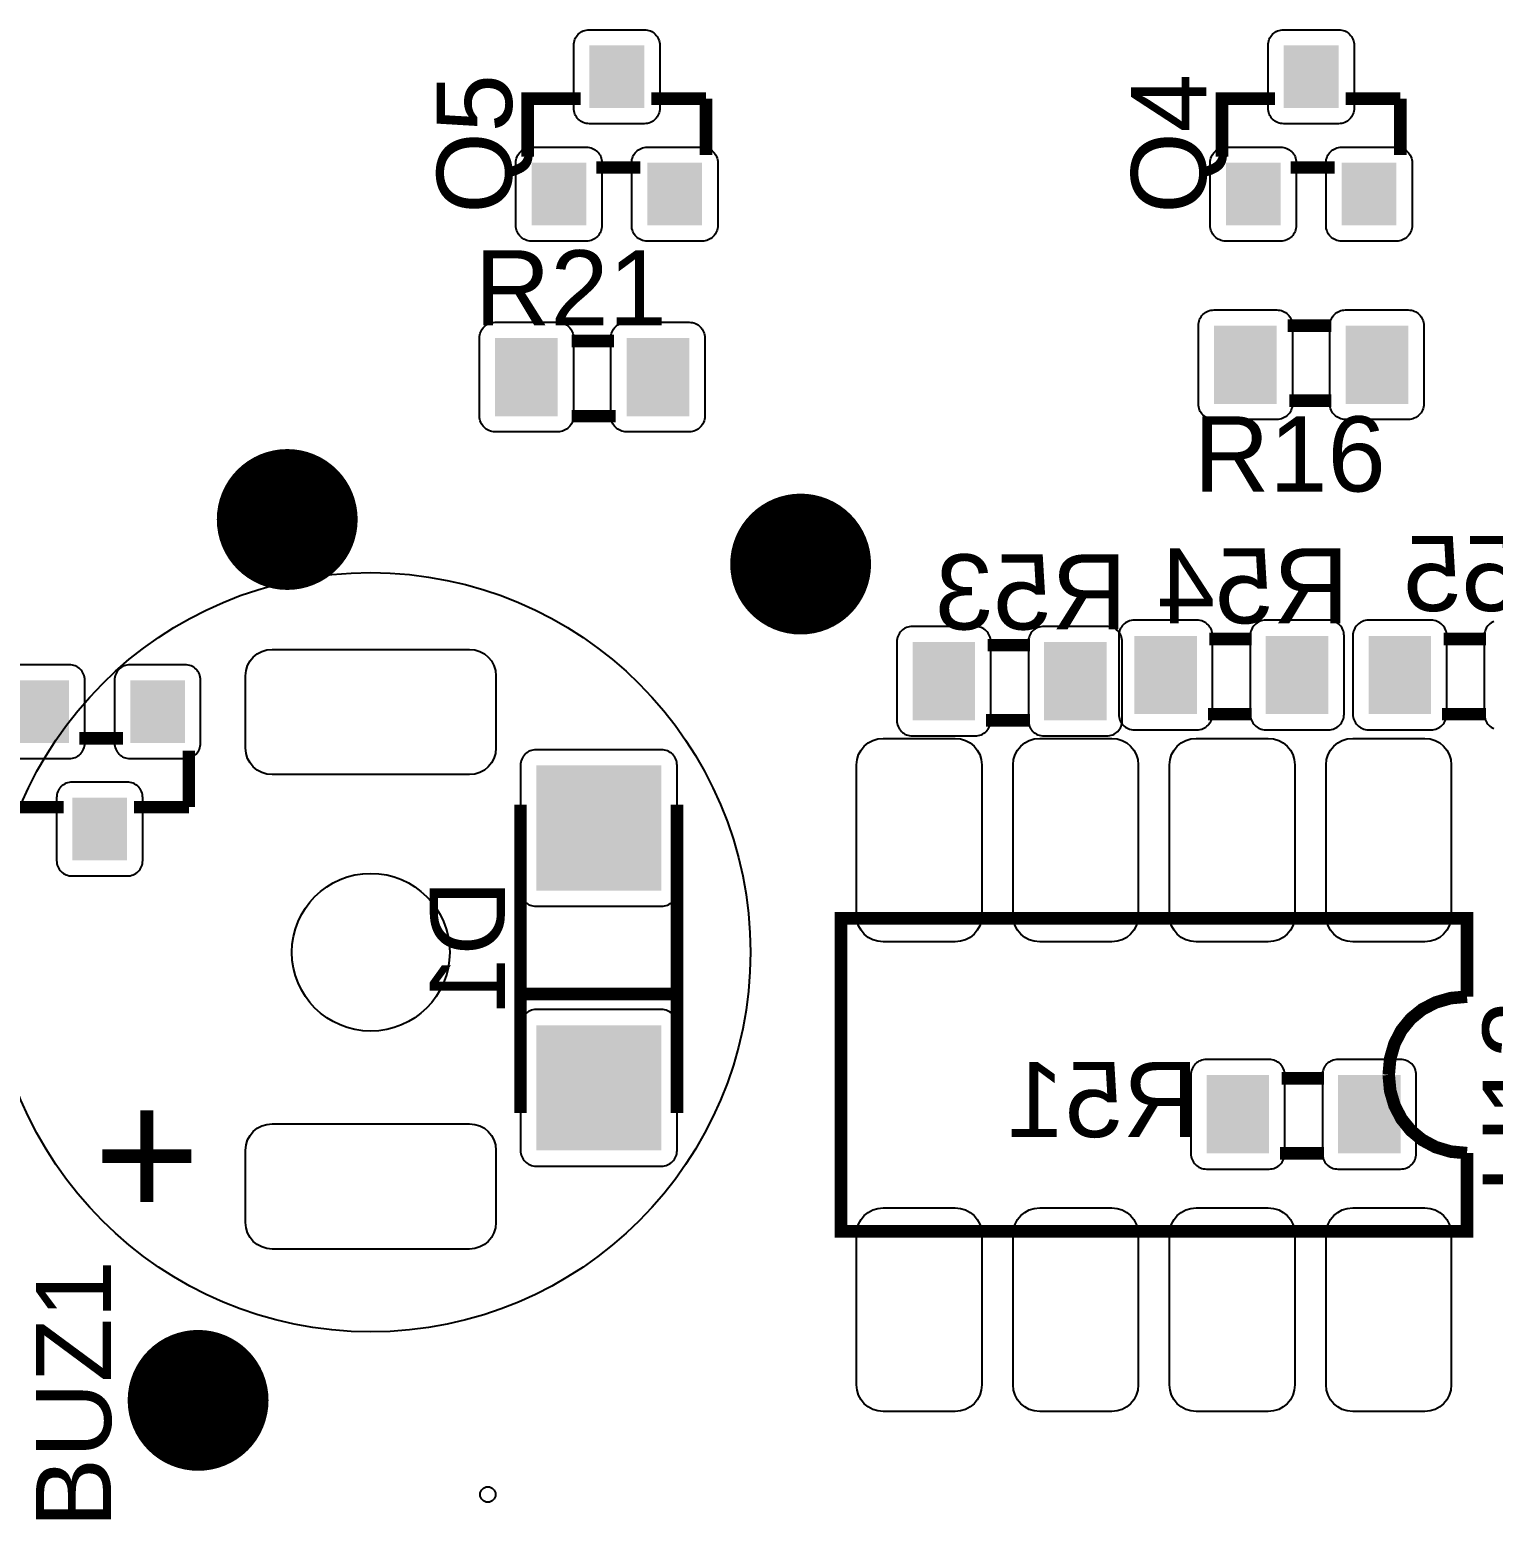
# Model space of a CAD drawing. Header units: inches. Extents: x -2.29 to 2.29, y -2.44 to 2.44.
# Drawn here: x 0.715 to 1.65, y -0.173 to 0.778 of the extents above; entities that cross this region are included whole.
import ezdxf

# ---------------------------------------------------------------- set-up
doc = ezdxf.new("R2010")
doc.units = ezdxf.units.IN
doc.layers.get('0').update_dxf_attribs({"linetype": 'CONTINUOUS'})

# ---------------------------------------------------------------- blocks, each defined once
blk = doc.blocks.new('RPAD')
blk.add_trace([(-0.5, -0.5), (-0.5, 0.5), (0.5, -0.5), (0.5, 0.5)])
blk = doc.blocks.new('EPAD')
at = {"const_width": 0.5}
blk.add_lwpolyline([(-0.25, 0, 1), (0.25, 0, 1)], format="xyb", close=True, dxfattribs=at)

msp = doc.modelspace()

# ---------------------------------------------------------------- linework, layer by layer
for points in [[(1.107768, 0.718374), (1.072768, 0.718374), (1.071728, 0.718424), (1.070723, 0.718573), (1.069756, 0.718815), (1.068832, 0.719146), (1.067956, 0.71956), (1.067132, 0.720055), (1.066364, 0.720624), (1.065658, 0.721265), (1.065018, 0.721971), (1.064449, 0.722738), (1.063954, 0.723562), (1.063539, 0.724439), (1.063209, 0.725363), (1.062967, 0.72633), (1.062818, 0.727335), (1.062768, 0.728374), (1.062768, 0.768374), (1.062818, 0.769413), (1.062967, 0.770419), (1.063209, 0.771385), (1.063539, 0.772309), (1.063954, 0.773186), (1.064449, 0.77401), (1.065018, 0.774777), (1.065658, 0.775483), (1.066364, 0.776124), (1.067132, 0.776693), (1.067956, 0.777188), (1.068832, 0.777602), (1.069756, 0.777933), (1.070723, 0.778175), (1.071728, 0.778324), (1.072768, 0.778374), (1.107768, 0.778374), (1.108807, 0.778324), (1.109812, 0.778175), (1.110779, 0.777933), (1.111703, 0.777602), (1.11258, 0.777188), (1.113404, 0.776693), (1.114171, 0.776124), (1.114877, 0.775483), (1.115517, 0.774777), (1.116087, 0.77401), (1.116581, 0.773186), (1.116996, 0.772309), (1.117327, 0.771385), (1.117569, 0.770419), (1.117717, 0.769413), (1.117768, 0.768374), (1.117768, 0.728374), (1.117717, 0.727335), (1.117569, 0.72633), (1.117327, 0.725363), (1.116996, 0.724439), (1.116581, 0.723562), (1.116087, 0.722738), (1.115517, 0.721971), (1.114877, 0.721265), (1.114171, 0.720624), (1.113404, 0.720055), (1.11258, 0.71956), (1.111703, 0.719146), (1.110779, 0.718815), (1.109812, 0.718573), (1.108807, 0.718424), (1.107768, 0.718374)], [(1.551398, 0.718374), (1.516398, 0.718374), (1.515358, 0.718424), (1.514353, 0.718573), (1.513386, 0.718815), (1.512462, 0.719146), (1.511586, 0.71956), (1.510762, 0.720055), (1.509994, 0.720624), (1.509288, 0.721265), (1.508648, 0.721971), (1.508079, 0.722738), (1.507584, 0.723562), (1.507169, 0.724439), (1.506839, 0.725363), (1.506596, 0.72633), (1.506448, 0.727335), (1.506398, 0.728374), (1.506398, 0.768374), (1.506448, 0.769413), (1.506596, 0.770419), (1.506839, 0.771385), (1.507169, 0.772309), (1.507584, 0.773186), (1.508079, 0.77401), (1.508648, 0.774777), (1.509288, 0.775483), (1.509994, 0.776124), (1.510762, 0.776693), (1.511586, 0.777188), (1.512462, 0.777602), (1.513386, 0.777933), (1.514353, 0.778175), (1.515358, 0.778324), (1.516398, 0.778374), (1.551398, 0.778374), (1.552437, 0.778324), (1.553442, 0.778175), (1.554409, 0.777933), (1.555333, 0.777602), (1.556209, 0.777188), (1.557033, 0.776693), (1.557801, 0.776124), (1.558507, 0.775483), (1.559147, 0.774777), (1.559717, 0.77401), (1.560211, 0.773186), (1.560626, 0.772309), (1.560957, 0.771385), (1.561199, 0.770419), (1.561347, 0.769413), (1.561398, 0.768374), (1.561398, 0.728374), (1.561347, 0.727335), (1.561199, 0.72633), (1.560957, 0.725363), (1.560626, 0.724439), (1.560211, 0.723562), (1.559717, 0.722738), (1.559147, 0.721971), (1.558507, 0.721265), (1.557801, 0.720624), (1.557033, 0.720055), (1.556209, 0.71956), (1.555333, 0.719146), (1.554409, 0.718815), (1.553442, 0.718573), (1.552437, 0.718424), (1.551398, 0.718374)], [(1.070768, 0.643374), (1.035768, 0.643374), (1.034728, 0.643424), (1.033723, 0.643573), (1.032756, 0.643815), (1.031832, 0.644146), (1.030956, 0.64456), (1.030132, 0.645055), (1.029364, 0.645624), (1.028658, 0.646265), (1.028018, 0.646971), (1.027449, 0.647738), (1.026954, 0.648562), (1.026539, 0.649439), (1.026209, 0.650363), (1.025967, 0.65133), (1.025818, 0.652335), (1.025768, 0.653374), (1.025768, 0.693374), (1.025818, 0.694413), (1.025967, 0.695419), (1.026209, 0.696385), (1.026539, 0.697309), (1.026954, 0.698186), (1.027449, 0.69901), (1.028018, 0.699777), (1.028658, 0.700483), (1.029364, 0.701124), (1.030132, 0.701693), (1.030956, 0.702188), (1.031832, 0.702602), (1.032756, 0.702933), (1.033723, 0.703175), (1.034728, 0.703324), (1.035768, 0.703374), (1.070768, 0.703374), (1.071807, 0.703324), (1.072812, 0.703175), (1.073779, 0.702933), (1.074703, 0.702602), (1.07558, 0.702188), (1.076404, 0.701693), (1.077171, 0.701124), (1.077877, 0.700483), (1.078517, 0.699777), (1.079087, 0.69901), (1.079581, 0.698186), (1.079996, 0.697309), (1.080327, 0.696385), (1.080569, 0.695419), (1.080717, 0.694413), (1.080768, 0.693374), (1.080768, 0.653374), (1.080717, 0.652335), (1.080569, 0.65133), (1.080327, 0.650363), (1.079996, 0.649439), (1.079581, 0.648562), (1.079087, 0.647738), (1.078517, 0.646971), (1.077877, 0.646265), (1.077171, 0.645624), (1.076404, 0.645055), (1.07558, 0.64456), (1.074703, 0.644146), (1.073779, 0.643815), (1.072812, 0.643573), (1.071807, 0.643424), (1.070768, 0.643374)], [(1.144768, 0.643374), (1.109768, 0.643374), (1.108728, 0.643424), (1.107723, 0.643573), (1.106756, 0.643815), (1.105832, 0.644146), (1.104956, 0.64456), (1.104132, 0.645055), (1.103364, 0.645624), (1.102658, 0.646265), (1.102018, 0.646971), (1.101449, 0.647738), (1.100954, 0.648562), (1.100539, 0.649439), (1.100209, 0.650363), (1.099967, 0.65133), (1.099818, 0.652335), (1.099768, 0.653374), (1.099768, 0.693374), (1.099818, 0.694413), (1.099967, 0.695419), (1.100209, 0.696385), (1.100539, 0.697309), (1.100954, 0.698186), (1.101449, 0.69901), (1.102018, 0.699777), (1.102658, 0.700483), (1.103364, 0.701124), (1.104132, 0.701693), (1.104956, 0.702188), (1.105832, 0.702602), (1.106756, 0.702933), (1.107723, 0.703175), (1.108728, 0.703324), (1.109768, 0.703374), (1.144768, 0.703374), (1.145807, 0.703324), (1.146812, 0.703175), (1.147779, 0.702933), (1.148703, 0.702602), (1.14958, 0.702188), (1.150404, 0.701693), (1.151171, 0.701124), (1.151877, 0.700483), (1.152517, 0.699777), (1.153087, 0.69901), (1.153581, 0.698186), (1.153996, 0.697309), (1.154327, 0.696385), (1.154569, 0.695419), (1.154717, 0.694413), (1.154768, 0.693374), (1.154768, 0.653374), (1.154717, 0.652335), (1.154569, 0.65133), (1.154327, 0.650363), (1.153996, 0.649439), (1.153581, 0.648562), (1.153087, 0.647738), (1.152517, 0.646971), (1.151877, 0.646265), (1.151171, 0.645624), (1.150404, 0.645055), (1.14958, 0.64456), (1.148703, 0.644146), (1.147779, 0.643815), (1.146812, 0.643573), (1.145807, 0.643424), (1.144768, 0.643374)], [(1.514398, 0.643374), (1.479398, 0.643374), (1.478358, 0.643424), (1.477353, 0.643573), (1.476386, 0.643815), (1.475462, 0.644146), (1.474586, 0.64456), (1.473762, 0.645055), (1.472994, 0.645624), (1.472288, 0.646265), (1.471648, 0.646971), (1.471079, 0.647738), (1.470584, 0.648562), (1.470169, 0.649439), (1.469839, 0.650363), (1.469596, 0.65133), (1.469448, 0.652335), (1.469398, 0.653374), (1.469398, 0.693374), (1.469448, 0.694413), (1.469596, 0.695419), (1.469839, 0.696385), (1.470169, 0.697309), (1.470584, 0.698186), (1.471079, 0.69901), (1.471648, 0.699777), (1.472288, 0.700483), (1.472994, 0.701124), (1.473762, 0.701693), (1.474586, 0.702188), (1.475462, 0.702602), (1.476386, 0.702933), (1.477353, 0.703175), (1.478358, 0.703324), (1.479398, 0.703374), (1.514398, 0.703374), (1.515437, 0.703324), (1.516442, 0.703175), (1.517409, 0.702933), (1.518333, 0.702602), (1.519209, 0.702188), (1.520033, 0.701693), (1.520801, 0.701124), (1.521507, 0.700483), (1.522147, 0.699777), (1.522717, 0.69901), (1.523211, 0.698186), (1.523626, 0.697309), (1.523957, 0.696385), (1.524199, 0.695419), (1.524347, 0.694413), (1.524398, 0.693374), (1.524398, 0.653374), (1.524347, 0.652335), (1.524199, 0.65133), (1.523957, 0.650363), (1.523626, 0.649439), (1.523211, 0.648562), (1.522717, 0.647738), (1.522147, 0.646971), (1.521507, 0.646265), (1.520801, 0.645624), (1.520033, 0.645055), (1.519209, 0.64456), (1.518333, 0.644146), (1.517409, 0.643815), (1.516442, 0.643573), (1.515437, 0.643424), (1.514398, 0.643374)], [(1.588398, 0.643374), (1.553398, 0.643374), (1.552358, 0.643424), (1.551353, 0.643573), (1.550386, 0.643815), (1.549462, 0.644146), (1.548586, 0.64456), (1.547762, 0.645055), (1.546994, 0.645624), (1.546288, 0.646265), (1.545648, 0.646971), (1.545079, 0.647738), (1.544584, 0.648562), (1.544169, 0.649439), (1.543839, 0.650363), (1.543596, 0.65133), (1.543448, 0.652335), (1.543398, 0.653374), (1.543398, 0.693374), (1.543448, 0.694413), (1.543596, 0.695419), (1.543839, 0.696385), (1.544169, 0.697309), (1.544584, 0.698186), (1.545079, 0.69901), (1.545648, 0.699777), (1.546288, 0.700483), (1.546994, 0.701124), (1.547762, 0.701693), (1.548586, 0.702188), (1.549462, 0.702602), (1.550386, 0.702933), (1.551353, 0.703175), (1.552358, 0.703324), (1.553398, 0.703374), (1.588398, 0.703374), (1.589437, 0.703324), (1.590442, 0.703175), (1.591409, 0.702933), (1.592333, 0.702602), (1.593209, 0.702188), (1.594033, 0.701693), (1.594801, 0.701124), (1.595507, 0.700483), (1.596147, 0.699777), (1.596717, 0.69901), (1.597211, 0.698186), (1.597626, 0.697309), (1.597957, 0.696385), (1.598199, 0.695419), (1.598347, 0.694413), (1.598398, 0.693374), (1.598398, 0.653374), (1.598347, 0.652335), (1.598199, 0.65133), (1.597957, 0.650363), (1.597626, 0.649439), (1.597211, 0.648562), (1.596717, 0.647738), (1.596147, 0.646971), (1.595507, 0.646265), (1.594801, 0.645624), (1.594033, 0.645055), (1.593209, 0.64456), (1.592333, 0.644146), (1.591409, 0.643815), (1.590442, 0.643573), (1.589437, 0.643424), (1.588398, 0.643374)], [(1.01252, 0.5915), (1.05252, 0.5915), (1.053559, 0.59145), (1.054564, 0.591301), (1.055531, 0.591059), (1.056455, 0.590728), (1.057331, 0.590314), (1.058156, 0.589819), (1.058923, 0.58925), (1.059629, 0.588609), (1.060269, 0.587903), (1.060839, 0.587136), (1.061333, 0.586312), (1.061748, 0.585435), (1.062079, 0.584511), (1.062321, 0.583544), (1.062469, 0.582539), (1.06252, 0.5815), (1.06252, 0.5315), (1.062469, 0.530461), (1.062321, 0.529456), (1.062079, 0.528489), (1.061748, 0.527565), (1.061333, 0.526688), (1.060839, 0.525864), (1.060269, 0.525097), (1.059629, 0.524391), (1.058923, 0.52375), (1.058156, 0.523181), (1.057331, 0.522686), (1.056455, 0.522272), (1.055531, 0.521941), (1.054564, 0.521699), (1.053559, 0.52155), (1.05252, 0.5215), (1.01252, 0.5215), (1.01148, 0.52155), (1.010475, 0.521699), (1.009508, 0.521941), (1.008584, 0.522272), (1.007708, 0.522686), (1.006884, 0.523181), (1.006116, 0.52375), (1.00541, 0.524391), (1.00477, 0.525097), (1.004201, 0.525864), (1.003706, 0.526688), (1.003291, 0.527565), (1.002961, 0.528489), (1.002719, 0.529456), (1.00257, 0.530461), (1.00252, 0.5315), (1.00252, 0.5815), (1.00257, 0.582539), (1.002719, 0.583544), (1.002961, 0.584511), (1.003291, 0.585435), (1.003706, 0.586312), (1.004201, 0.587136), (1.00477, 0.587903), (1.00541, 0.588609), (1.006116, 0.58925), (1.006884, 0.589819), (1.007708, 0.590314), (1.008584, 0.590728), (1.009508, 0.591059), (1.010475, 0.591301), (1.01148, 0.59145), (1.01252, 0.5915)], [(1.09652, 0.5915), (1.13652, 0.5915), (1.137559, 0.59145), (1.138564, 0.591301), (1.139531, 0.591059), (1.140455, 0.590728), (1.141331, 0.590314), (1.142156, 0.589819), (1.142923, 0.58925), (1.143629, 0.588609), (1.144269, 0.587903), (1.144839, 0.587136), (1.145333, 0.586312), (1.145748, 0.585435), (1.146079, 0.584511), (1.146321, 0.583544), (1.146469, 0.582539), (1.14652, 0.5815), (1.14652, 0.5315), (1.146469, 0.530461), (1.146321, 0.529456), (1.146079, 0.528489), (1.145748, 0.527565), (1.145333, 0.526688), (1.144839, 0.525864), (1.144269, 0.525097), (1.143629, 0.524391), (1.142923, 0.52375), (1.142156, 0.523181), (1.141331, 0.522686), (1.140455, 0.522272), (1.139531, 0.521941), (1.138564, 0.521699), (1.137559, 0.52155), (1.13652, 0.5215), (1.09652, 0.5215), (1.09548, 0.52155), (1.094475, 0.521699), (1.093508, 0.521941), (1.092584, 0.522272), (1.091708, 0.522686), (1.090884, 0.523181), (1.090116, 0.52375), (1.08941, 0.524391), (1.08877, 0.525097), (1.088201, 0.525864), (1.087706, 0.526688), (1.087291, 0.527565), (1.086961, 0.528489), (1.086719, 0.529456), (1.08657, 0.530461), (1.08652, 0.5315), (1.08652, 0.5815), (1.08657, 0.582539), (1.086719, 0.583544), (1.086961, 0.584511), (1.087291, 0.585435), (1.087706, 0.586312), (1.088201, 0.587136), (1.08877, 0.587903), (1.08941, 0.588609), (1.090116, 0.58925), (1.090884, 0.589819), (1.091708, 0.590314), (1.092584, 0.590728), (1.093508, 0.591059), (1.094475, 0.591301), (1.09548, 0.59145), (1.09652, 0.5915)], [(1.511898, 0.529374), (1.471898, 0.529374), (1.470858, 0.529424), (1.469853, 0.529573), (1.468886, 0.529815), (1.467962, 0.530146), (1.467086, 0.53056), (1.466262, 0.531055), (1.465494, 0.531624), (1.464788, 0.532265), (1.464148, 0.532971), (1.463579, 0.533738), (1.463084, 0.534562), (1.462669, 0.535439), (1.462339, 0.536363), (1.462096, 0.53733), (1.461948, 0.538335), (1.461898, 0.539374), (1.461898, 0.589374), (1.461948, 0.590413), (1.462096, 0.591419), (1.462339, 0.592385), (1.462669, 0.593309), (1.463084, 0.594186), (1.463579, 0.59501), (1.464148, 0.595777), (1.464788, 0.596483), (1.465494, 0.597124), (1.466262, 0.597693), (1.467086, 0.598188), (1.467962, 0.598602), (1.468886, 0.598933), (1.469853, 0.599175), (1.470858, 0.599324), (1.471898, 0.599374), (1.511898, 0.599374), (1.512937, 0.599324), (1.513942, 0.599175), (1.514909, 0.598933), (1.515833, 0.598602), (1.516709, 0.598188), (1.517533, 0.597693), (1.518301, 0.597124), (1.519007, 0.596483), (1.519647, 0.595777), (1.520217, 0.59501), (1.520711, 0.594186), (1.521126, 0.593309), (1.521457, 0.592385), (1.521699, 0.591419), (1.521847, 0.590413), (1.521898, 0.589374), (1.521898, 0.539374), (1.521847, 0.538335), (1.521699, 0.53733), (1.521457, 0.536363), (1.521126, 0.535439), (1.520711, 0.534562), (1.520217, 0.533738), (1.519647, 0.532971), (1.519007, 0.532265), (1.518301, 0.531624), (1.517533, 0.531055), (1.516709, 0.53056), (1.515833, 0.530146), (1.514909, 0.529815), (1.513942, 0.529573), (1.512937, 0.529424), (1.511898, 0.529374)], [(1.595898, 0.529374), (1.555898, 0.529374), (1.554858, 0.529424), (1.553853, 0.529573), (1.552886, 0.529815), (1.551962, 0.530146), (1.551086, 0.53056), (1.550262, 0.531055), (1.549494, 0.531624), (1.548788, 0.532265), (1.548148, 0.532971), (1.547579, 0.533738), (1.547084, 0.534562), (1.546669, 0.535439), (1.546339, 0.536363), (1.546096, 0.53733), (1.545948, 0.538335), (1.545898, 0.539374), (1.545898, 0.589374), (1.545948, 0.590413), (1.546096, 0.591419), (1.546339, 0.592385), (1.546669, 0.593309), (1.547084, 0.594186), (1.547579, 0.59501), (1.548148, 0.595777), (1.548788, 0.596483), (1.549494, 0.597124), (1.550262, 0.597693), (1.551086, 0.598188), (1.551962, 0.598602), (1.552886, 0.598933), (1.553853, 0.599175), (1.554858, 0.599324), (1.555898, 0.599374), (1.595898, 0.599374), (1.596937, 0.599324), (1.597942, 0.599175), (1.598909, 0.598933), (1.599833, 0.598602), (1.600709, 0.598188), (1.601533, 0.597693), (1.602301, 0.597124), (1.603007, 0.596483), (1.603647, 0.595777), (1.604217, 0.59501), (1.604711, 0.594186), (1.605126, 0.593309), (1.605457, 0.592385), (1.605699, 0.591419), (1.605847, 0.590413), (1.605898, 0.589374), (1.605898, 0.539374), (1.605847, 0.538335), (1.605699, 0.53733), (1.605457, 0.536363), (1.605126, 0.535439), (1.604711, 0.534562), (1.604217, 0.533738), (1.603647, 0.532971), (1.603007, 0.532265), (1.602301, 0.531624), (1.601533, 0.531055), (1.600709, 0.53056), (1.599833, 0.530146), (1.598909, 0.529815), (1.597942, 0.529573), (1.596937, 0.529424), (1.595898, 0.529374)], [(1.460945, 0.401142), (1.420945, 0.401142), (1.419906, 0.401091), (1.4189, 0.400943), (1.417933, 0.400701), (1.417009, 0.40037), (1.416133, 0.399956), (1.415309, 0.399461), (1.414541, 0.398891), (1.413835, 0.398251), (1.413195, 0.397545), (1.412626, 0.396778), (1.412131, 0.395954), (1.411717, 0.395077), (1.411386, 0.394153), (1.411144, 0.393186), (1.410995, 0.392181), (1.410945, 0.391142), (1.410945, 0.341142), (1.410995, 0.340102), (1.411144, 0.339097), (1.411386, 0.33813), (1.411717, 0.337206), (1.412131, 0.33633), (1.412626, 0.335506), (1.413195, 0.334739), (1.413835, 0.334032), (1.414541, 0.333392), (1.415309, 0.332823), (1.416133, 0.332328), (1.417009, 0.331913), (1.417933, 0.331583), (1.4189, 0.331341), (1.419906, 0.331192), (1.420945, 0.331142), (1.460945, 0.331142), (1.461984, 0.331192), (1.462989, 0.331341), (1.463956, 0.331583), (1.46488, 0.331913), (1.465757, 0.332328), (1.466581, 0.332823), (1.467348, 0.333392), (1.468054, 0.334032), (1.468694, 0.334739), (1.469264, 0.335506), (1.469758, 0.33633), (1.470173, 0.337206), (1.470504, 0.33813), (1.470746, 0.339097), (1.470894, 0.340102), (1.470945, 0.341142), (1.470945, 0.391142), (1.470894, 0.392181), (1.470746, 0.393186), (1.470504, 0.394153), (1.470173, 0.395077), (1.469758, 0.395954), (1.469264, 0.396778), (1.468694, 0.397545), (1.468054, 0.398251), (1.467348, 0.398891), (1.466581, 0.399461), (1.465757, 0.399956), (1.46488, 0.40037), (1.463956, 0.400701), (1.462989, 0.400943), (1.461984, 0.401091), (1.460945, 0.401142)], [(1.544945, 0.401142), (1.504945, 0.401142), (1.503906, 0.401091), (1.5029, 0.400943), (1.501933, 0.400701), (1.501009, 0.40037), (1.500133, 0.399956), (1.499309, 0.399461), (1.498541, 0.398891), (1.497835, 0.398251), (1.497195, 0.397545), (1.496626, 0.396778), (1.496131, 0.395954), (1.495717, 0.395077), (1.495386, 0.394153), (1.495144, 0.393186), (1.494995, 0.392181), (1.494945, 0.391142), (1.494945, 0.341142), (1.494995, 0.340102), (1.495144, 0.339097), (1.495386, 0.33813), (1.495717, 0.337206), (1.496131, 0.33633), (1.496626, 0.335506), (1.497195, 0.334739), (1.497835, 0.334032), (1.498541, 0.333392), (1.499309, 0.332823), (1.500133, 0.332328), (1.501009, 0.331913), (1.501933, 0.331583), (1.5029, 0.331341), (1.503906, 0.331192), (1.504945, 0.331142), (1.544945, 0.331142), (1.545984, 0.331192), (1.546989, 0.331341), (1.547956, 0.331583), (1.54888, 0.331913), (1.549757, 0.332328), (1.550581, 0.332823), (1.551348, 0.333392), (1.552054, 0.334032), (1.552694, 0.334739), (1.553264, 0.335506), (1.553758, 0.33633), (1.554173, 0.337206), (1.554504, 0.33813), (1.554746, 0.339097), (1.554894, 0.340102), (1.554945, 0.341142), (1.554945, 0.391142), (1.554894, 0.392181), (1.554746, 0.393186), (1.554504, 0.394153), (1.554173, 0.395077), (1.553758, 0.395954), (1.553264, 0.396778), (1.552694, 0.397545), (1.552054, 0.398251), (1.551348, 0.398891), (1.550581, 0.399461), (1.549757, 0.399956), (1.54888, 0.40037), (1.547956, 0.400701), (1.546989, 0.400943), (1.545984, 0.401091), (1.544945, 0.401142)], [(1.610551, 0.401142), (1.570551, 0.401142), (1.569512, 0.401091), (1.568507, 0.400943), (1.56754, 0.400701), (1.566616, 0.40037), (1.565739, 0.399956), (1.564915, 0.399461), (1.564148, 0.398891), (1.563442, 0.398251), (1.562802, 0.397545), (1.562232, 0.396778), (1.561738, 0.395954), (1.561323, 0.395077), (1.560992, 0.394153), (1.56075, 0.393186), (1.560602, 0.392181), (1.560551, 0.391142), (1.560551, 0.341142), (1.560602, 0.340102), (1.56075, 0.339097), (1.560992, 0.33813), (1.561323, 0.337206), (1.561738, 0.33633), (1.562232, 0.335506), (1.562802, 0.334739), (1.563442, 0.334032), (1.564148, 0.333392), (1.564915, 0.332823), (1.565739, 0.332328), (1.566616, 0.331913), (1.56754, 0.331583), (1.568507, 0.331341), (1.569512, 0.331192), (1.570551, 0.331142), (1.610551, 0.331142), (1.611591, 0.331192), (1.612596, 0.331341), (1.613563, 0.331583), (1.614487, 0.331913), (1.615363, 0.332328), (1.616187, 0.332823), (1.616955, 0.333392), (1.617661, 0.334032), (1.618301, 0.334739), (1.61887, 0.335506), (1.619365, 0.33633), (1.61978, 0.337206), (1.62011, 0.33813), (1.620352, 0.339097), (1.620501, 0.340102), (1.620551, 0.341142), (1.620551, 0.391142), (1.620501, 0.392181), (1.620352, 0.393186), (1.62011, 0.394153), (1.61978, 0.395077), (1.619365, 0.395954), (1.61887, 0.396778), (1.618301, 0.397545), (1.617661, 0.398251), (1.616955, 0.398891), (1.616187, 0.399461), (1.615363, 0.399956), (1.614487, 0.40037), (1.613563, 0.400701), (1.612596, 0.400943), (1.611591, 0.401091), (1.610551, 0.401142)], [(1.319213, 0.397205), (1.279213, 0.397205), (1.278173, 0.397154), (1.277168, 0.397006), (1.276201, 0.396764), (1.275277, 0.396433), (1.274401, 0.396019), (1.273577, 0.395524), (1.272809, 0.394954), (1.272103, 0.394314), (1.271463, 0.393608), (1.270894, 0.392841), (1.270399, 0.392017), (1.269984, 0.39114), (1.269654, 0.390216), (1.269411, 0.389249), (1.269263, 0.388244), (1.269213, 0.387205), (1.269213, 0.337205), (1.269263, 0.336165), (1.269411, 0.33516), (1.269654, 0.334193), (1.269984, 0.333269), (1.270399, 0.332393), (1.270894, 0.331569), (1.271463, 0.330802), (1.272103, 0.330095), (1.272809, 0.329455), (1.273577, 0.328886), (1.274401, 0.328391), (1.275277, 0.327976), (1.276201, 0.327646), (1.277168, 0.327404), (1.278173, 0.327255), (1.279213, 0.327205), (1.319213, 0.327205), (1.320252, 0.327255), (1.321257, 0.327404), (1.322224, 0.327646), (1.323148, 0.327976), (1.324024, 0.328391), (1.324848, 0.328886), (1.325616, 0.329455), (1.326322, 0.330095), (1.326962, 0.330802), (1.327531, 0.331569), (1.328026, 0.332393), (1.328441, 0.333269), (1.328772, 0.334193), (1.329014, 0.33516), (1.329162, 0.336165), (1.329213, 0.337205), (1.329213, 0.387205), (1.329162, 0.388244), (1.329014, 0.389249), (1.328772, 0.390216), (1.328441, 0.39114), (1.328026, 0.392017), (1.327531, 0.392841), (1.326962, 0.393608), (1.326322, 0.394314), (1.325616, 0.394954), (1.324848, 0.395524), (1.324024, 0.396019), (1.323148, 0.396433), (1.322224, 0.396764), (1.321257, 0.397006), (1.320252, 0.397154), (1.319213, 0.397205)], [(1.403213, 0.397205), (1.363213, 0.397205), (1.362173, 0.397154), (1.361168, 0.397006), (1.360201, 0.396764), (1.359277, 0.396433), (1.358401, 0.396019), (1.357577, 0.395524), (1.356809, 0.394954), (1.356103, 0.394314), (1.355463, 0.393608), (1.354894, 0.392841), (1.354399, 0.392017), (1.353984, 0.39114), (1.353654, 0.390216), (1.353411, 0.389249), (1.353263, 0.388244), (1.353213, 0.387205), (1.353213, 0.337205), (1.353263, 0.336165), (1.353411, 0.33516), (1.353654, 0.334193), (1.353984, 0.333269), (1.354399, 0.332393), (1.354894, 0.331569), (1.355463, 0.330802), (1.356103, 0.330095), (1.356809, 0.329455), (1.357577, 0.328886), (1.358401, 0.328391), (1.359277, 0.327976), (1.360201, 0.327646), (1.361168, 0.327404), (1.362173, 0.327255), (1.363213, 0.327205), (1.403213, 0.327205), (1.404252, 0.327255), (1.405257, 0.327404), (1.406224, 0.327646), (1.407148, 0.327976), (1.408024, 0.328391), (1.408848, 0.328886), (1.409616, 0.329455), (1.410322, 0.330095), (1.410962, 0.330802), (1.411531, 0.331569), (1.412026, 0.332393), (1.412441, 0.333269), (1.412772, 0.334193), (1.413014, 0.33516), (1.413162, 0.336165), (1.413213, 0.337205), (1.413213, 0.387205), (1.413162, 0.388244), (1.413014, 0.389249), (1.412772, 0.390216), (1.412441, 0.39114), (1.412026, 0.392017), (1.411531, 0.392841), (1.410962, 0.393608), (1.410322, 0.394314), (1.409616, 0.394954), (1.408848, 0.395524), (1.408024, 0.396019), (1.407148, 0.396433), (1.406224, 0.396764), (1.405257, 0.397006), (1.404252, 0.397154), (1.403213, 0.397205)], [(0.853071, 0.31952), (0.853071, 0.36552), (0.853409, 0.368996), (0.854382, 0.37221), (0.855928, 0.375101), (0.857985, 0.377606), (0.86049, 0.379662), (0.863381, 0.381208), (0.866595, 0.382181), (0.870071, 0.38252), (0.996071, 0.38252), (0.999547, 0.382181), (1.002761, 0.381208), (1.005652, 0.379662), (1.008157, 0.377606), (1.010213, 0.375101), (1.011759, 0.37221), (1.012733, 0.368996), (1.013071, 0.36552), (1.013071, 0.31952), (1.012733, 0.316044), (1.011759, 0.31283), (1.010213, 0.309939), (1.008157, 0.307434), (1.005652, 0.305377), (1.002761, 0.303831), (0.999547, 0.302858), (0.996071, 0.30252), (0.870071, 0.30252), (0.866595, 0.302858), (0.863381, 0.303831), (0.86049, 0.305377), (0.857985, 0.307434), (0.855928, 0.309939), (0.854382, 0.31283), (0.853409, 0.316044), (0.853071, 0.31952)], [(0.814343, 0.372717), (0.779343, 0.372717), (0.778303, 0.372666), (0.777298, 0.372518), (0.776331, 0.372276), (0.775407, 0.371945), (0.774531, 0.37153), (0.773707, 0.371035), (0.772939, 0.370466), (0.772233, 0.369826), (0.771593, 0.36912), (0.771024, 0.368352), (0.770529, 0.367528), (0.770114, 0.366652), (0.769783, 0.365728), (0.769541, 0.364761), (0.769393, 0.363756), (0.769343, 0.362717), (0.769343, 0.322717), (0.769393, 0.321677), (0.769541, 0.320672), (0.769783, 0.319705), (0.770114, 0.318781), (0.770529, 0.317905), (0.771024, 0.317081), (0.771593, 0.316313), (0.772233, 0.315607), (0.772939, 0.314967), (0.773707, 0.314398), (0.774531, 0.313903), (0.775407, 0.313488), (0.776331, 0.313157), (0.777298, 0.312915), (0.778303, 0.312767), (0.779343, 0.312717), (0.814343, 0.312717), (0.815382, 0.312767), (0.816387, 0.312915), (0.817354, 0.313157), (0.818278, 0.313488), (0.819154, 0.313903), (0.819978, 0.314398), (0.820746, 0.314967), (0.821452, 0.315607), (0.822092, 0.316313), (0.822661, 0.317081), (0.823156, 0.317905), (0.823571, 0.318781), (0.823902, 0.319705), (0.824144, 0.320672), (0.824292, 0.321677), (0.824343, 0.322717), (0.824343, 0.362717), (0.824292, 0.363756), (0.824144, 0.364761), (0.823902, 0.365728), (0.823571, 0.366652), (0.823156, 0.367528), (0.822661, 0.368352), (0.822092, 0.36912), (0.821452, 0.369826), (0.820746, 0.370466), (0.819978, 0.371035), (0.819154, 0.37153), (0.818278, 0.371945), (0.817354, 0.372276), (0.816387, 0.372518), (0.815382, 0.372666), (0.814343, 0.372717)], [(1.306465, 0.19563), (1.260465, 0.19563), (1.256989, 0.195968), (1.253774, 0.196941), (1.250883, 0.198487), (1.248379, 0.200544), (1.246322, 0.203049), (1.244776, 0.20594), (1.243803, 0.209154), (1.243465, 0.21263), (1.243465, 0.30863), (1.243803, 0.312106), (1.244776, 0.31532), (1.246322, 0.318211), (1.248379, 0.320716), (1.250883, 0.322772), (1.253774, 0.324319), (1.256989, 0.325292), (1.260465, 0.32563), (1.306465, 0.32563), (1.309941, 0.325292), (1.313155, 0.324319), (1.316046, 0.322772), (1.31855, 0.320716), (1.320607, 0.318211), (1.322153, 0.31532), (1.323126, 0.312106), (1.323465, 0.30863), (1.323465, 0.21263), (1.323126, 0.209154), (1.322153, 0.20594), (1.320607, 0.203049), (1.31855, 0.200544), (1.316046, 0.198487), (1.313155, 0.196941), (1.309941, 0.195968), (1.306465, 0.19563)], [(1.406465, 0.19563), (1.360465, 0.19563), (1.356989, 0.195968), (1.353774, 0.196941), (1.350883, 0.198487), (1.348379, 0.200544), (1.346322, 0.203049), (1.344776, 0.20594), (1.343803, 0.209154), (1.343465, 0.21263), (1.343465, 0.30863), (1.343803, 0.312106), (1.344776, 0.31532), (1.346322, 0.318211), (1.348379, 0.320716), (1.350883, 0.322772), (1.353774, 0.324319), (1.356989, 0.325292), (1.360465, 0.32563), (1.406465, 0.32563), (1.409941, 0.325292), (1.413155, 0.324319), (1.416046, 0.322772), (1.41855, 0.320716), (1.420607, 0.318211), (1.422153, 0.31532), (1.423126, 0.312106), (1.423465, 0.30863), (1.423465, 0.21263), (1.423126, 0.209154), (1.422153, 0.20594), (1.420607, 0.203049), (1.41855, 0.200544), (1.416046, 0.198487), (1.413155, 0.196941), (1.409941, 0.195968), (1.406465, 0.19563)], [(1.506465, 0.19563), (1.460465, 0.19563), (1.456989, 0.195968), (1.453774, 0.196941), (1.450883, 0.198487), (1.448379, 0.200544), (1.446322, 0.203049), (1.444776, 0.20594), (1.443803, 0.209154), (1.443465, 0.21263), (1.443465, 0.30863), (1.443803, 0.312106), (1.444776, 0.31532), (1.446322, 0.318211), (1.448379, 0.320716), (1.450883, 0.322772), (1.453774, 0.324319), (1.456989, 0.325292), (1.460465, 0.32563), (1.506465, 0.32563), (1.509941, 0.325292), (1.513155, 0.324319), (1.516046, 0.322772), (1.51855, 0.320716), (1.520607, 0.318211), (1.522153, 0.31532), (1.523126, 0.312106), (1.523465, 0.30863), (1.523465, 0.21263), (1.523126, 0.209154), (1.522153, 0.20594), (1.520607, 0.203049), (1.51855, 0.200544), (1.516046, 0.198487), (1.513155, 0.196941), (1.509941, 0.195968), (1.506465, 0.19563)], [(1.606465, 0.19563), (1.560465, 0.19563), (1.556989, 0.195968), (1.553774, 0.196941), (1.550883, 0.198487), (1.548379, 0.200544), (1.546322, 0.203049), (1.544776, 0.20594), (1.543803, 0.209154), (1.543465, 0.21263), (1.543465, 0.30863), (1.543803, 0.312106), (1.544776, 0.31532), (1.546322, 0.318211), (1.548379, 0.320716), (1.550883, 0.322772), (1.553774, 0.324319), (1.556989, 0.325292), (1.560465, 0.32563), (1.606465, 0.32563), (1.609941, 0.325292), (1.613155, 0.324319), (1.616046, 0.322772), (1.61855, 0.320716), (1.620607, 0.318211), (1.622153, 0.31532), (1.623126, 0.312106), (1.623465, 0.30863), (1.623465, 0.21263), (1.623126, 0.209154), (1.622153, 0.20594), (1.620607, 0.203049), (1.61855, 0.200544), (1.616046, 0.198487), (1.613155, 0.196941), (1.609941, 0.195968), (1.606465, 0.19563)], [(1.02874, 0.308362), (1.02874, 0.228362), (1.028791, 0.227323), (1.028939, 0.226318), (1.029181, 0.225351), (1.029512, 0.224427), (1.029926, 0.22355), (1.030421, 0.222726), (1.030991, 0.221959), (1.031631, 0.221253), (1.032337, 0.220613), (1.033104, 0.220043), (1.033928, 0.219549), (1.034805, 0.219134), (1.035729, 0.218803), (1.036696, 0.218561), (1.037701, 0.218413), (1.03874, 0.218362), (1.11874, 0.218362), (1.11978, 0.218413), (1.120785, 0.218561), (1.121752, 0.218803), (1.122676, 0.219134), (1.123552, 0.219549), (1.124376, 0.220043), (1.125143, 0.220613), (1.12585, 0.221253), (1.12649, 0.221959), (1.127059, 0.222726), (1.127554, 0.22355), (1.127969, 0.224427), (1.128299, 0.225351), (1.128541, 0.226318), (1.12869, 0.227323), (1.12874, 0.228362), (1.12874, 0.308362), (1.12869, 0.309402), (1.128541, 0.310407), (1.128299, 0.311374), (1.127969, 0.312298), (1.127554, 0.313174), (1.127059, 0.313998), (1.12649, 0.314766), (1.12585, 0.315472), (1.125143, 0.316112), (1.124376, 0.316681), (1.123552, 0.317176), (1.122676, 0.317591), (1.121752, 0.317921), (1.120785, 0.318163), (1.11978, 0.318312), (1.11874, 0.318362), (1.03874, 0.318362), (1.037701, 0.318312), (1.036696, 0.318163), (1.035729, 0.317921), (1.034805, 0.317591), (1.033928, 0.317176), (1.033104, 0.316681), (1.032337, 0.316112), (1.031631, 0.315472), (1.030991, 0.314766), (1.030421, 0.313998), (1.029926, 0.313174), (1.029512, 0.312298), (1.029181, 0.311374), (1.028939, 0.310407), (1.028791, 0.309402), (1.02874, 0.308362)], [(0.777343, 0.297717), (0.742343, 0.297717), (0.741303, 0.297666), (0.740298, 0.297518), (0.739331, 0.297276), (0.738407, 0.296945), (0.737531, 0.29653), (0.736707, 0.296035), (0.735939, 0.295466), (0.735233, 0.294826), (0.734593, 0.29412), (0.734024, 0.293352), (0.733529, 0.292528), (0.733114, 0.291652), (0.732783, 0.290728), (0.732541, 0.289761), (0.732393, 0.288756), (0.732343, 0.287717), (0.732343, 0.247717), (0.732393, 0.246677), (0.732541, 0.245672), (0.732783, 0.244705), (0.733114, 0.243781), (0.733529, 0.242905), (0.734024, 0.242081), (0.734593, 0.241313), (0.735233, 0.240607), (0.735939, 0.239967), (0.736707, 0.239398), (0.737531, 0.238903), (0.738407, 0.238488), (0.739331, 0.238157), (0.740298, 0.237915), (0.741303, 0.237767), (0.742343, 0.237717), (0.777343, 0.237717), (0.778382, 0.237767), (0.779387, 0.237915), (0.780354, 0.238157), (0.781278, 0.238488), (0.782154, 0.238903), (0.782978, 0.239398), (0.783746, 0.239967), (0.784452, 0.240607), (0.785092, 0.241313), (0.785661, 0.242081), (0.786156, 0.242905), (0.786571, 0.243781), (0.786902, 0.244705), (0.787144, 0.245672), (0.787292, 0.246677), (0.787343, 0.247717), (0.787343, 0.287717), (0.787292, 0.288756), (0.787144, 0.289761), (0.786902, 0.290728), (0.786571, 0.291652), (0.786156, 0.292528), (0.785661, 0.293352), (0.785092, 0.29412), (0.784452, 0.294826), (0.783746, 0.295466), (0.782978, 0.296035), (0.782154, 0.29653), (0.781278, 0.296945), (0.780354, 0.297276), (0.779387, 0.297518), (0.778382, 0.297666), (0.777343, 0.297717)], [(1.02874, 0.142362), (1.02874, 0.062362), (1.028791, 0.061323), (1.028939, 0.060318), (1.029181, 0.059351), (1.029512, 0.058427), (1.029926, 0.05755), (1.030421, 0.056726), (1.030991, 0.055959), (1.031631, 0.055253), (1.032337, 0.054613), (1.033104, 0.054043), (1.033928, 0.053549), (1.034805, 0.053134), (1.035729, 0.052803), (1.036696, 0.052561), (1.037701, 0.052413), (1.03874, 0.052362), (1.11874, 0.052362), (1.11978, 0.052413), (1.120785, 0.052561), (1.121752, 0.052803), (1.122676, 0.053134), (1.123552, 0.053549), (1.124376, 0.054043), (1.125143, 0.054613), (1.12585, 0.055253), (1.12649, 0.055959), (1.127059, 0.056726), (1.127554, 0.05755), (1.127969, 0.058427), (1.128299, 0.059351), (1.128541, 0.060318), (1.12869, 0.061323), (1.12874, 0.062362), (1.12874, 0.142362), (1.12869, 0.143402), (1.128541, 0.144407), (1.128299, 0.145374), (1.127969, 0.146298), (1.127554, 0.147174), (1.127059, 0.147998), (1.12649, 0.148766), (1.12585, 0.149472), (1.125143, 0.150112), (1.124376, 0.150681), (1.123552, 0.151176), (1.122676, 0.151591), (1.121752, 0.151921), (1.120785, 0.152163), (1.11978, 0.152312), (1.11874, 0.152362), (1.03874, 0.152362), (1.037701, 0.152312), (1.036696, 0.152163), (1.035729, 0.151921), (1.034805, 0.151591), (1.033928, 0.151176), (1.033104, 0.150681), (1.032337, 0.150112), (1.031631, 0.149472), (1.030991, 0.148766), (1.030421, 0.147998), (1.029926, 0.147174), (1.029512, 0.146298), (1.029181, 0.145374), (1.028939, 0.144407), (1.028791, 0.143402), (1.02874, 0.142362)], [(1.507061, 0.120486), (1.467061, 0.120486), (1.466021, 0.120435), (1.465016, 0.120287), (1.464049, 0.120045), (1.463125, 0.119714), (1.462249, 0.1193), (1.461425, 0.118805), (1.460657, 0.118235), (1.459951, 0.117595), (1.459311, 0.116889), (1.458742, 0.116122), (1.458247, 0.115298), (1.457832, 0.114421), (1.457502, 0.113497), (1.457259, 0.11253), (1.457111, 0.111525), (1.457061, 0.110486), (1.457061, 0.060486), (1.457111, 0.059446), (1.457259, 0.058441), (1.457502, 0.057474), (1.457832, 0.05655), (1.458247, 0.055674), (1.458742, 0.05485), (1.459311, 0.054083), (1.459951, 0.053376), (1.460657, 0.052736), (1.461425, 0.052167), (1.462249, 0.051672), (1.463125, 0.051257), (1.464049, 0.050927), (1.465016, 0.050685), (1.466021, 0.050536), (1.467061, 0.050486), (1.507061, 0.050486), (1.5081, 0.050536), (1.509105, 0.050685), (1.510072, 0.050927), (1.510996, 0.051257), (1.511872, 0.051672), (1.512696, 0.052167), (1.513464, 0.052736), (1.51417, 0.053376), (1.51481, 0.054083), (1.51538, 0.05485), (1.515874, 0.055674), (1.516289, 0.05655), (1.51662, 0.057474), (1.516862, 0.058441), (1.51701, 0.059446), (1.517061, 0.060486), (1.517061, 0.110486), (1.51701, 0.111525), (1.516862, 0.11253), (1.51662, 0.113497), (1.516289, 0.114421), (1.515874, 0.115298), (1.51538, 0.116122), (1.51481, 0.116889), (1.51417, 0.117595), (1.513464, 0.118235), (1.512696, 0.118805), (1.511872, 0.1193), (1.510996, 0.119714), (1.510072, 0.120045), (1.509105, 0.120287), (1.5081, 0.120435), (1.507061, 0.120486)], [(1.591061, 0.120486), (1.551061, 0.120486), (1.550021, 0.120435), (1.549016, 0.120287), (1.548049, 0.120045), (1.547125, 0.119714), (1.546249, 0.1193), (1.545425, 0.118805), (1.544657, 0.118235), (1.543951, 0.117595), (1.543311, 0.116889), (1.542742, 0.116122), (1.542247, 0.115298), (1.541832, 0.114421), (1.541502, 0.113497), (1.541259, 0.11253), (1.541111, 0.111525), (1.541061, 0.110486), (1.541061, 0.060486), (1.541111, 0.059446), (1.541259, 0.058441), (1.541502, 0.057474), (1.541832, 0.05655), (1.542247, 0.055674), (1.542742, 0.05485), (1.543311, 0.054083), (1.543951, 0.053376), (1.544657, 0.052736), (1.545425, 0.052167), (1.546249, 0.051672), (1.547125, 0.051257), (1.548049, 0.050927), (1.549016, 0.050685), (1.550021, 0.050536), (1.551061, 0.050486), (1.591061, 0.050486), (1.5921, 0.050536), (1.593105, 0.050685), (1.594072, 0.050927), (1.594996, 0.051257), (1.595872, 0.051672), (1.596696, 0.052167), (1.597464, 0.052736), (1.59817, 0.053376), (1.59881, 0.054083), (1.59938, 0.05485), (1.599874, 0.055674), (1.600289, 0.05655), (1.60062, 0.057474), (1.600862, 0.058441), (1.60101, 0.059446), (1.601061, 0.060486), (1.601061, 0.110486), (1.60101, 0.111525), (1.600862, 0.11253), (1.60062, 0.113497), (1.600289, 0.114421), (1.599874, 0.115298), (1.59938, 0.116122), (1.59881, 0.116889), (1.59817, 0.117595), (1.597464, 0.118235), (1.596696, 0.118805), (1.595872, 0.1193), (1.594996, 0.119714), (1.594072, 0.120045), (1.593105, 0.120287), (1.5921, 0.120435), (1.591061, 0.120486)], [(0.853071, 0.01637), (0.853071, 0.06237), (0.853409, 0.065846), (0.854382, 0.06906), (0.855928, 0.071951), (0.857985, 0.074456), (0.86049, 0.076513), (0.863381, 0.078059), (0.866595, 0.079032), (0.870071, 0.07937), (0.996071, 0.07937), (0.999547, 0.079032), (1.002761, 0.078059), (1.005652, 0.076513), (1.008157, 0.074456), (1.010213, 0.071951), (1.011759, 0.06906), (1.012733, 0.065846), (1.013071, 0.06237), (1.013071, 0.01637), (1.012733, 0.012894), (1.011759, 0.00968), (1.010213, 0.006789), (1.008157, 0.004284), (1.005652, 0.002228), (1.002761, 0.000681), (0.999547, -0.000292), (0.996071, -0.00063), (0.870071, -0.00063), (0.866595, -0.000292), (0.863381, 0.000681), (0.86049, 0.002228), (0.857985, 0.004284), (0.855928, 0.006789), (0.854382, 0.00968), (0.853409, 0.012894), (0.853071, 0.01637)], [(1.306465, -0.10437), (1.260465, -0.10437), (1.256989, -0.104032), (1.253774, -0.103059), (1.250883, -0.101513), (1.248379, -0.099456), (1.246322, -0.096951), (1.244776, -0.09406), (1.243803, -0.090846), (1.243465, -0.08737), (1.243465, 0.00863), (1.243803, 0.012106), (1.244776, 0.01532), (1.246322, 0.018211), (1.248379, 0.020716), (1.250883, 0.022772), (1.253774, 0.024319), (1.256989, 0.025292), (1.260465, 0.02563), (1.306465, 0.02563), (1.309941, 0.025292), (1.313155, 0.024319), (1.316046, 0.022772), (1.31855, 0.020716), (1.320607, 0.018211), (1.322153, 0.01532), (1.323126, 0.012106), (1.323465, 0.00863), (1.323465, -0.08737), (1.323126, -0.090846), (1.322153, -0.09406), (1.320607, -0.096951), (1.31855, -0.099456), (1.316046, -0.101513), (1.313155, -0.103059), (1.309941, -0.104032), (1.306465, -0.10437)], [(1.406465, -0.10437), (1.360465, -0.10437), (1.356989, -0.104032), (1.353774, -0.103059), (1.350883, -0.101513), (1.348379, -0.099456), (1.346322, -0.096951), (1.344776, -0.09406), (1.343803, -0.090846), (1.343465, -0.08737), (1.343465, 0.00863), (1.343803, 0.012106), (1.344776, 0.01532), (1.346322, 0.018211), (1.348379, 0.020716), (1.350883, 0.022772), (1.353774, 0.024319), (1.356989, 0.025292), (1.360465, 0.02563), (1.406465, 0.02563), (1.409941, 0.025292), (1.413155, 0.024319), (1.416046, 0.022772), (1.41855, 0.020716), (1.420607, 0.018211), (1.422153, 0.01532), (1.423126, 0.012106), (1.423465, 0.00863), (1.423465, -0.08737), (1.423126, -0.090846), (1.422153, -0.09406), (1.420607, -0.096951), (1.41855, -0.099456), (1.416046, -0.101513), (1.413155, -0.103059), (1.409941, -0.104032), (1.406465, -0.10437)], [(1.506465, -0.10437), (1.460465, -0.10437), (1.456989, -0.104032), (1.453774, -0.103059), (1.450883, -0.101513), (1.448379, -0.099456), (1.446322, -0.096951), (1.444776, -0.09406), (1.443803, -0.090846), (1.443465, -0.08737), (1.443465, 0.00863), (1.443803, 0.012106), (1.444776, 0.01532), (1.446322, 0.018211), (1.448379, 0.020716), (1.450883, 0.022772), (1.453774, 0.024319), (1.456989, 0.025292), (1.460465, 0.02563), (1.506465, 0.02563), (1.509941, 0.025292), (1.513155, 0.024319), (1.516046, 0.022772), (1.51855, 0.020716), (1.520607, 0.018211), (1.522153, 0.01532), (1.523126, 0.012106), (1.523465, 0.00863), (1.523465, -0.08737), (1.523126, -0.090846), (1.522153, -0.09406), (1.520607, -0.096951), (1.51855, -0.099456), (1.516046, -0.101513), (1.513155, -0.103059), (1.509941, -0.104032), (1.506465, -0.10437)], [(1.606465, -0.10437), (1.560465, -0.10437), (1.556989, -0.104032), (1.553774, -0.103059), (1.550883, -0.101513), (1.548379, -0.099456), (1.546322, -0.096951), (1.544776, -0.09406), (1.543803, -0.090846), (1.543465, -0.08737), (1.543465, 0.00863), (1.543803, 0.012106), (1.544776, 0.01532), (1.546322, 0.018211), (1.548379, 0.020716), (1.550883, 0.022772), (1.553774, 0.024319), (1.556989, 0.025292), (1.560465, 0.02563), (1.606465, 0.02563), (1.609941, 0.025292), (1.613155, 0.024319), (1.616046, 0.022772), (1.61855, 0.020716), (1.620607, 0.018211), (1.622153, 0.01532), (1.623126, 0.012106), (1.623465, 0.00863), (1.623465, -0.08737), (1.623126, -0.090846), (1.622153, -0.09406), (1.620607, -0.096951), (1.61855, -0.099456), (1.616046, -0.101513), (1.613155, -0.103059), (1.609941, -0.104032), (1.606465, -0.10437)]]:
    msp.add_lwpolyline(points, close=True)
at = {"const_width": 0.008}
for points in [[(1.033268, 0.697374), (1.033268, 0.734374), (1.067268, 0.734374)], [(1.033268, 0.697374), (1.033268, 0.734374), (1.067268, 0.734374)], [(1.033268, 0.697374), (1.033268, 0.734374), (1.067268, 0.734374)], [(1.147268, 0.734374), (1.112268, 0.734374)], [(1.147268, 0.734374), (1.112268, 0.734374)], [(1.147268, 0.734374), (1.112268, 0.734374)], [(1.147268, 0.734374), (1.147268, 0.698374)], [(1.147268, 0.734374), (1.147268, 0.698374)], [(1.147268, 0.734374), (1.147268, 0.698374)], [(1.476898, 0.697374), (1.476898, 0.734374), (1.510898, 0.734374)], [(1.476898, 0.697374), (1.476898, 0.734374), (1.510898, 0.734374)], [(1.476898, 0.697374), (1.476898, 0.734374), (1.510898, 0.734374)], [(1.590898, 0.734374), (1.555898, 0.734374)], [(1.590898, 0.734374), (1.555898, 0.734374)], [(1.590898, 0.734374), (1.555898, 0.734374)], [(1.590898, 0.734374), (1.590898, 0.698374)], [(1.590898, 0.734374), (1.590898, 0.698374)], [(1.590898, 0.734374), (1.590898, 0.698374)], [(1.105268, 0.690374), (1.077268, 0.690374)], [(1.105268, 0.690374), (1.077268, 0.690374)], [(1.105268, 0.690374), (1.077268, 0.690374)], [(1.548898, 0.690374), (1.520898, 0.690374)], [(1.548898, 0.690374), (1.520898, 0.690374)], [(1.548898, 0.690374), (1.520898, 0.690374)], [(1.546898, 0.589374), (1.518898, 0.589374)], [(1.546898, 0.589374), (1.518898, 0.589374)], [(1.546898, 0.589374), (1.518898, 0.589374)], [(1.06152, 0.5795), (1.08852, 0.5795)], [(1.06152, 0.5795), (1.08852, 0.5795)], [(1.06152, 0.5795), (1.08852, 0.5795)], [(1.546898, 0.541374), (1.519898, 0.541374)], [(1.546898, 0.541374), (1.519898, 0.541374)], [(1.546898, 0.541374), (1.519898, 0.541374)], [(1.06152, 0.5315), (1.08952, 0.5315)], [(1.06152, 0.5315), (1.08952, 0.5315)], [(1.06152, 0.5315), (1.08952, 0.5315)], [(1.495945, 0.389142), (1.468945, 0.389142)], [(1.495945, 0.389142), (1.468945, 0.389142)], [(1.495945, 0.389142), (1.468945, 0.389142)], [(1.645551, 0.389142), (1.618551, 0.389142)], [(1.645551, 0.389142), (1.618551, 0.389142)], [(1.645551, 0.389142), (1.618551, 0.389142)], [(1.354213, 0.385205), (1.327213, 0.385205)], [(1.354213, 0.385205), (1.327213, 0.385205)], [(1.354213, 0.385205), (1.327213, 0.385205)], [(1.495945, 0.341142), (1.467945, 0.341142)], [(1.495945, 0.341142), (1.467945, 0.341142)], [(1.495945, 0.341142), (1.467945, 0.341142)], [(1.645551, 0.341142), (1.617551, 0.341142)], [(1.645551, 0.341142), (1.617551, 0.341142)], [(1.645551, 0.341142), (1.617551, 0.341142)], [(1.354213, 0.337205), (1.326213, 0.337205)], [(1.354213, 0.337205), (1.326213, 0.337205)], [(1.354213, 0.337205), (1.326213, 0.337205)], [(0.774843, 0.325717), (0.746843, 0.325717)], [(0.774843, 0.325717), (0.746843, 0.325717)], [(0.774843, 0.325717), (0.746843, 0.325717)], [(0.702843, 0.318717), (0.702843, 0.281717), (0.736843, 0.281717)], [(0.702843, 0.318717), (0.702843, 0.281717), (0.736843, 0.281717)], [(0.702843, 0.318717), (0.702843, 0.281717), (0.736843, 0.281717)], [(0.816843, 0.281717), (0.816843, 0.317717)], [(0.816843, 0.281717), (0.816843, 0.317717)], [(0.816843, 0.281717), (0.816843, 0.317717)], [(0.816843, 0.281717), (0.781843, 0.281717)], [(0.816843, 0.281717), (0.781843, 0.281717)], [(0.816843, 0.281717), (0.781843, 0.281717)], [(1.02874, 0.283362), (1.02874, 0.086362)], [(1.02874, 0.283362), (1.02874, 0.086362)], [(1.02874, 0.283362), (1.02874, 0.086362)], [(1.12874, 0.086362), (1.12874, 0.283362)], [(1.12874, 0.086362), (1.12874, 0.283362)], [(1.12874, 0.086362), (1.12874, 0.283362)], [(1.633465, 0.06063), (1.633465, 0.01063), (1.233465, 0.01063), (1.233465, 0.21063), (1.633465, 0.21063), (1.633465, 0.16063)], [(1.633465, 0.06063), (1.633465, 0.01063), (1.233465, 0.01063), (1.233465, 0.21063), (1.633465, 0.21063), (1.633465, 0.16063)], [(1.633465, 0.06063), (1.633465, 0.01063), (1.233465, 0.01063), (1.233465, 0.21063), (1.633465, 0.21063), (1.633465, 0.16063)], [(1.02874, 0.162362), (1.12874, 0.162362)], [(1.02874, 0.162362), (1.12874, 0.162362)], [(1.02874, 0.162362), (1.12874, 0.162362)], [(1.583465, 0.11063), (1.584424, 0.121105), (1.587199, 0.130677), (1.591639, 0.139194), (1.59759, 0.146505), (1.6049, 0.152456), (1.613418, 0.156896), (1.62299, 0.159671), (1.633465, 0.16063)], [(1.583465, 0.11063), (1.584424, 0.121105), (1.587199, 0.130677), (1.591639, 0.139194), (1.59759, 0.146505), (1.6049, 0.152456), (1.613418, 0.156896), (1.62299, 0.159671), (1.633465, 0.16063)], [(1.583465, 0.11063), (1.584424, 0.121105), (1.587199, 0.130677), (1.591639, 0.139194), (1.59759, 0.146505), (1.6049, 0.152456), (1.613418, 0.156896), (1.62299, 0.159671), (1.633465, 0.16063)], [(1.583465, 0.11063), (1.584424, 0.100443), (1.587199, 0.091005), (1.591639, 0.082505), (1.59759, 0.07513), (1.6049, 0.069067), (1.613418, 0.064505), (1.62299, 0.06163), (1.633465, 0.06063)], [(1.583465, 0.11063), (1.584424, 0.100443), (1.587199, 0.091005), (1.591639, 0.082505), (1.59759, 0.07513), (1.6049, 0.069067), (1.613418, 0.064505), (1.62299, 0.06163), (1.633465, 0.06063)], [(1.583465, 0.11063), (1.584424, 0.100443), (1.587199, 0.091005), (1.591639, 0.082505), (1.59759, 0.07513), (1.6049, 0.069067), (1.613418, 0.064505), (1.62299, 0.06163), (1.633465, 0.06063)], [(1.542061, 0.108486), (1.515061, 0.108486)], [(1.542061, 0.108486), (1.515061, 0.108486)], [(1.542061, 0.108486), (1.515061, 0.108486)], [(1.542061, 0.060486), (1.514061, 0.060486)], [(1.542061, 0.060486), (1.514061, 0.060486)], [(1.542061, 0.060486), (1.514061, 0.060486)]]:
    msp.add_lwpolyline(points, dxfattribs=at)
for points in [[(1.650616, 0.40037), (1.649739, 0.399956), (1.648915, 0.399461), (1.648148, 0.398891), (1.647442, 0.398251), (1.646802, 0.397545), (1.646232, 0.396778), (1.645738, 0.395954), (1.645323, 0.395077), (1.644992, 0.394153), (1.64475, 0.393186), (1.644602, 0.392181), (1.644551, 0.391142), (1.644551, 0.341142), (1.644602, 0.340102), (1.64475, 0.339097), (1.644992, 0.33813), (1.645323, 0.337206), (1.645738, 0.33633), (1.646232, 0.335506), (1.646802, 0.334739), (1.647442, 0.334032), (1.648148, 0.333392), (1.648915, 0.332823), (1.649739, 0.332328), (1.650616, 0.331913)], [(0.705343, 0.312717), (0.740343, 0.312717), (0.741382, 0.312767), (0.742387, 0.312915), (0.743354, 0.313157), (0.744278, 0.313488), (0.745154, 0.313903), (0.745978, 0.314398), (0.746746, 0.314967), (0.747452, 0.315607), (0.748092, 0.316313), (0.748661, 0.317081), (0.749156, 0.317905), (0.749571, 0.318781), (0.749902, 0.319705), (0.750144, 0.320672), (0.750292, 0.321677), (0.750343, 0.322717), (0.750343, 0.362717), (0.750292, 0.363756), (0.750144, 0.364761), (0.749902, 0.365728), (0.749571, 0.366652), (0.749156, 0.367528), (0.748661, 0.368352), (0.748092, 0.36912), (0.747452, 0.369826), (0.746746, 0.370466), (0.745978, 0.371035), (0.745154, 0.37153), (0.744278, 0.371945), (0.743354, 0.372276), (0.742387, 0.372518), (0.741382, 0.372666), (0.740343, 0.372717), (0.740343, 0.372717), (0.705343, 0.372717)]]:
    msp.add_lwpolyline(points)
for centre, radius in [((0.933071, 0.188976), 0.242565), ((0.933071, 0.188976), 0.242565), ((0.933071, 0.188976), 0.242565), ((0.933071, 0.188976), 0.050418), ((0.933071, 0.188976), 0.050418), ((0.933071, 0.188976), 0.050418), ((1.007874, -0.15748), 0.004921), ((1.007874, -0.15748), 0.004921), ((1.007874, -0.15748), 0.004921)]:
    msp.add_circle(centre, radius)

# ---------------------------------------------------------------- block references
for p, xscale, yscale, rotation in [((1.090268, 0.748374), 0.035, 0.04, 180), ((1.533898, 0.748374), 0.035, 0.04, 180), ((1.053268, 0.673374), 0.035, 0.04, 180), ((1.127268, 0.673374), 0.035, 0.04, 180), ((1.496898, 0.673374), 0.035, 0.04, 180), ((1.570898, 0.673374), 0.035, 0.04, 180), ((1.491898, 0.564374), 0.04, 0.05, 180), ((1.575898, 0.564374), 0.04, 0.05, 180), ((1.07874, 0.268362), 0.08, 0.08, 90), ((1.07874, 0.102362), 0.08, 0.08, 90)]:
    msp.add_blockref('RPAD', p, dxfattribs=dict(xscale=xscale, yscale=yscale, rotation=rotation))
for name, p, xscale, yscale in [('RPAD', (1.03252, 0.5565), 0.04, 0.05), ('RPAD', (1.11652, 0.5565), 0.04, 0.05), ('EPAD', (0.879687, 0.465486), 0.09, 0.09), ('EPAD', (1.207725, 0.437008), 0.09, 0.09), ('RPAD', (1.440945, 0.366142), 0.04, 0.05), ('RPAD', (1.524945, 0.366142), 0.04, 0.05), ('RPAD', (1.590551, 0.366142), 0.04, 0.05), ('RPAD', (1.299213, 0.362205), 0.04, 0.05), ('RPAD', (1.383213, 0.362205), 0.04, 0.05), ('RPAD', (0.722843, 0.342717), 0.035, 0.04), ('RPAD', (0.796843, 0.342717), 0.035, 0.04), ('RPAD', (0.759843, 0.267717), 0.035, 0.04), ('RPAD', (1.487061, 0.085486), 0.04, 0.05), ('RPAD', (1.571061, 0.085486), 0.04, 0.05), ('EPAD', (0.822738, -0.097324), 0.09, 0.09)]:
    msp.add_blockref(name, p, dxfattribs=dict(xscale=xscale, yscale=yscale))

# ---------------------------------------------------------------- texts
for s, height, width, p in [('Q5', 0.048, 1.041667, (1.023268, 0.660874)), ('Q5', 0.048, 1.041667, (1.023268, 0.660874)), ('Q5', 0.048, 1.041667, (1.023268, 0.660874)), ('Q4', 0.048, 1.041667, (1.466898, 0.660874)), ('Q4', 0.048, 1.041667, (1.466898, 0.660874)), ('Q4', 0.048, 1.041667, (1.466898, 0.660874)), ('U12', 0.048, 1.041667, (1.691465, 0.03563)), ('U12', 0.048, 1.041667, (1.691465, 0.03563)), ('U12', 0.048, 1.041667, (1.691465, 0.03563)), ('+', 0.08, 1.125, (0.828583, 0.023622)), ('+', 0.08, 1.125, (0.828583, 0.023622)), ('+', 0.08, 1.125, (0.828583, 0.023622)), ('BUZ1', 0.048, 1.041667, (0.76712, -0.17874)), ('BUZ1', 0.048, 1.041667, (0.76712, -0.17874)), ('BUZ1', 0.048, 1.041667, (0.76712, -0.17874))]:
    msp.add_text(s, height=height, rotation=90, dxfattribs=dict(width=width)).set_placement(p)
at = {"width": 1.041667}
for s, p in [('R21', (0.99952, 0.5895)), ('R21', (0.99952, 0.5895)), ('R21', (0.99952, 0.5895)), ('R16', (1.458898, 0.483374)), ('R16', (1.458898, 0.483374)), ('R16', (1.458898, 0.483374))]:
    msp.add_text(s, height=0.048, dxfattribs=at).set_placement(p)
at = {"text_generation_flag": 2, "width": 1.041667}
for s, p in [('R55', (1.715425, 0.407016)), ('R55', (1.715425, 0.407016)), ('R55', (1.715425, 0.407016)), ('R53', (1.416213, 0.395205)), ('R53', (1.416213, 0.395205)), ('R53', (1.416213, 0.395205)), ('R54', (1.557945, 0.399142)), ('R54', (1.557945, 0.399142)), ('R54', (1.557945, 0.399142)), ('R51', (1.461935, 0.070877)), ('R51', (1.461935, 0.070877)), ('R51', (1.461935, 0.070877))]:
    msp.add_text(s, height=0.048, dxfattribs=at).set_placement(p)
msp.add_text('D1', height=0.048, rotation=90, dxfattribs=at).set_placement((1.01874, 0.235362))
msp.add_text('D1', height=0.048, rotation=90, dxfattribs=at).set_placement((1.01874, 0.235362))
msp.add_text('D1', height=0.048, rotation=90, dxfattribs=at).set_placement((1.01874, 0.235362))

doc.saveas('drawing.dxf')
